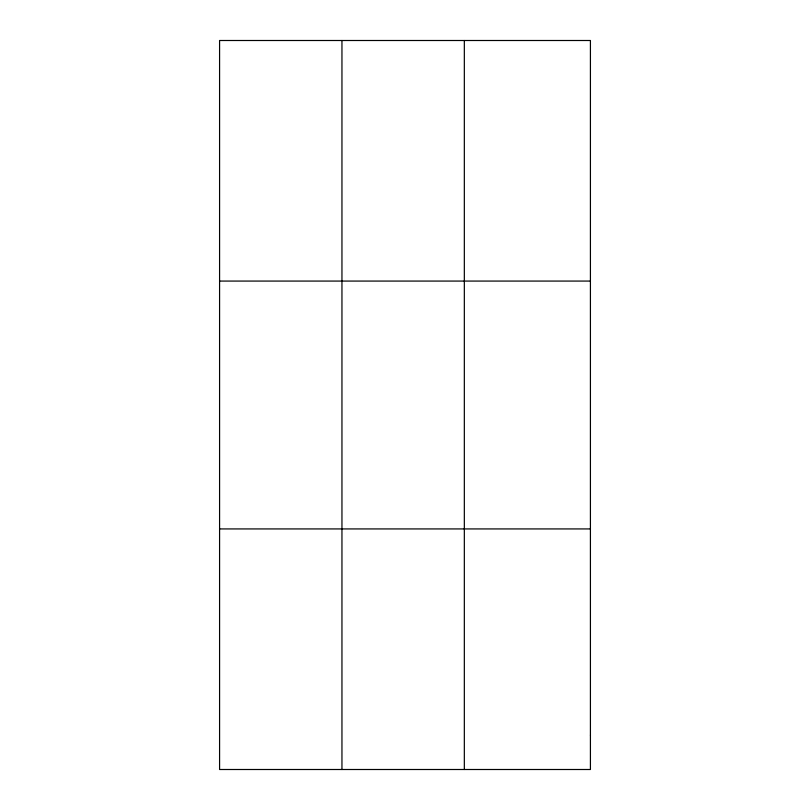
<?xml version="1.0" encoding="UTF-8"?>
<svg xmlns="http://www.w3.org/2000/svg" width="810" height="810" viewBox="0 0 810 810"><rect width="100%" height="100%" fill="white"/><g stroke="black" fill="none" stroke-linecap="round" stroke-linejoin="round"><path stroke-width="1.21" d="M341.952 40.5L341.952 769.5M464.332 40.5L464.332 769.5M219.581 281.07L590.419 281.07M219.581 528.93L590.419 528.93M590.419 735.136L590.419 769.5L219.581 769.5L219.581 40.5L590.419 40.5L590.419 735.136"/></g></svg>
